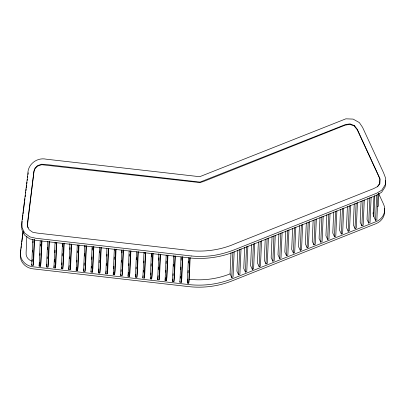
<?xml version="1.0" encoding="UTF-8"?>
<svg xmlns="http://www.w3.org/2000/svg" width="406" height="406" viewBox="0 0 406 406"><rect width="100%" height="100%" fill="white"/><g stroke="black" fill="none" stroke-linecap="round" stroke-linejoin="round"><path stroke-width="0.61" d="M377.524 186.841L379.757 183.857L379.899 179.076L378.052 174.839L357.26 129.808L354.007 125.789L349.627 124.363L345.105 125.19L203.401 181.523L199.945 182.604L41.742 164.699L37.433 166.171L35.104 168.526L33.992 171.352L27.41 225.665M379.798 183.268L379.98 178.726L357.31 129.352L354.484 125.632L350.068 123.881L345.486 124.535L200.026 182.096L46.37 164.557L41.625 164.207L37.57 165.592L35.068 168.089L34.002 170.901L27.649 221.64L27.42 225.929L29.095 229.73L32.805 232.298L37.56 233.125L185.928 250.06C202.66 252.588 219.976 250.38 235.475 243.549L373.408 188.714L377.301 186.73L379.798 183.268L379.757 183.857M26.816 236.51L26.111 252.618A8.546 7.973 2.5 0 0 31.871 261.129M34.561 239.819L33.612 261.5L33.119 265.458L31.704 265.296L32.84 239.281M32.196 261.342L32.277 259.48M32.602 252.05L32.683 250.187M33.008 242.758L33.089 240.895M33.119 265.458L34.256 239.438M41.97 240.667L41.021 262.347L40.529 266.306L39.113 266.143L40.224 240.743M39.905 255.374L39.986 253.511M40.311 246.082L40.392 244.219M40.529 266.306L41.635 240.905M49.38 241.514L48.431 263.195L47.938 267.153L46.523 266.991L47.634 241.59M47.208 258.698L47.289 256.836M47.614 249.406L47.695 247.543M47.938 267.153L49.045 241.753M56.789 242.357L55.84 264.037L55.348 267.996L53.932 267.833L55.043 242.438M54.505 262.017L54.617 259.541M54.911 252.73L55.023 250.248M55.317 243.438L55.373 242.194M55.348 267.996L56.459 242.6M64.199 243.204L63.25 264.885L62.757 268.843L61.342 268.681L62.453 243.28M61.839 264.722L61.92 262.865M62.214 256.049L62.326 253.572M62.62 246.757L62.727 244.28M62.757 268.843L63.869 243.443M71.608 244.052L70.659 265.732L70.167 269.691L68.751 269.528L69.888 243.509M69.543 258.754L69.624 256.896M69.949 249.462L70.03 247.604M70.167 269.691L71.278 244.29M79.018 244.894L78.069 266.58L77.576 270.533L76.161 270.371L77.272 244.975M76.846 262.078L76.927 260.221M77.252 252.786L77.333 250.928M77.576 270.533L78.688 245.138M86.427 245.742L85.483 267.422L84.986 271.381L83.575 271.218L84.681 245.818M84.149 265.402L84.255 262.926M84.555 256.11L84.661 253.633M84.961 246.818L85.011 245.579M84.986 271.381L86.097 245.98M93.837 246.589L92.893 268.27L92.395 272.228L90.985 272.066L92.091 246.665M91.477 268.107L91.558 266.25M91.852 259.434L91.964 256.957M92.258 250.142L92.37 247.665M92.395 272.228L93.507 246.828M101.246 247.432L100.302 269.117L99.805 273.071L98.394 272.913L99.5 247.513M99.155 262.758L99.267 260.282M99.592 252.847L99.673 250.989M99.805 273.071L100.916 247.675M108.656 248.279L107.712 269.96L107.22 273.918L105.804 273.756L106.91 248.36M106.484 265.463L106.565 263.606M106.89 256.171L106.971 254.313M107.22 273.918L108.326 248.518M116.065 249.127L115.121 270.807L114.629 274.766L113.213 274.603L114.319 249.203M113.787 268.787L113.893 266.311M114.193 259.495L114.299 257.018M114.599 250.203L114.654 248.964M114.629 274.766L115.735 249.365M123.449 250.588L122.531 271.655L122.039 275.608L120.623 275.451L121.729 250.05M121.115 271.492L121.196 269.635M121.521 262.2L121.602 260.342M121.927 252.908L122.008 251.05M122.039 275.608L123.175 249.594M130.889 250.817L129.94 272.497L129.448 276.456L128.032 276.293L129.144 250.898M128.824 265.524L128.905 263.667M129.23 256.232L129.311 254.374M129.448 276.456L130.554 251.055M138.299 251.664L137.35 273.345L136.858 277.303L135.442 277.141L136.553 251.74M136.127 268.848L136.208 266.991M136.533 259.556L136.614 257.698M136.858 277.303L137.964 251.903M145.708 252.507L144.759 274.192L144.267 278.146L142.851 277.988L143.963 252.588M143.425 272.172L143.506 270.31M143.831 262.88L143.912 261.017M144.237 253.588L144.292 252.349M144.267 278.146L145.373 252.75M153.118 253.354L152.169 275.035L151.677 278.993L150.261 278.831L151.372 253.435M150.758 274.877L150.834 273.015M151.133 266.204L151.24 263.722M151.54 256.912L151.646 254.43M151.677 278.993L152.788 253.593M160.527 254.202L159.578 275.882L159.086 279.841L157.67 279.678L158.807 253.659M158.436 269.528L158.543 267.046M158.842 260.236L158.949 257.754M159.086 279.841L160.197 254.44M167.937 255.044L166.988 276.73L166.496 280.683L165.08 280.526L166.191 255.125M165.765 272.228L165.846 270.371M166.145 263.56L166.252 261.078M166.496 280.683L167.607 255.288M175.346 255.892L174.397 277.572L173.905 281.531L172.489 281.368L173.601 255.973M173.068 275.552L173.149 273.695M173.474 266.26L173.555 264.402M173.88 256.968L173.93 255.729M173.905 281.531L175.016 256.135M182.756 256.739L181.812 278.42L181.315 282.378L179.904 282.216L181.01 256.815M180.396 278.257L180.477 276.4M180.771 269.584L180.883 267.107M181.177 260.292L181.289 257.815M181.315 282.378L182.426 256.978M190.165 257.582L189.221 279.267L188.724 283.226L187.313 283.063L188.42 257.663M188.074 272.908L188.181 270.432M188.506 262.997L188.587 261.139M188.724 283.226L189.835 257.825M234.176 251.644L233.064 277.039L231.755 277.562L230.065 273.893L230.984 252.826M231.755 277.562L232.866 252.162M237.83 250.106L236.911 271.167L238.606 274.837L239.91 274.319L241.022 248.919M238.606 274.837L239.713 249.441M244.676 247.381L243.757 268.447L245.452 272.116L246.762 271.594L247.868 246.198M245.452 272.116L246.564 246.716M251.527 244.661L250.609 265.722L252.304 269.391L253.608 268.873L254.719 243.473M252.304 269.391L253.41 243.996M258.373 241.94L257.455 263.002L259.15 266.671L260.454 266.148L261.565 240.753M259.15 266.671L260.256 241.271M265.225 239.215L264.301 260.276L265.996 263.946L267.305 263.428L268.412 238.028M265.996 263.946L267.107 238.55M272.071 236.495L271.152 257.556L272.847 261.225L274.151 260.708L275.263 235.307M272.847 261.225L273.954 235.825M278.917 233.77L277.998 254.836L279.693 258.505L281.003 257.983L282.109 232.587M279.693 258.505L280.8 233.105M285.768 231.05L284.845 252.111L286.54 255.78L287.849 255.262L288.955 229.862M286.54 255.78L287.651 230.385M292.614 228.329L291.696 249.391L293.391 253.06L294.695 252.537L295.807 227.142M293.391 253.06L294.497 227.659M299.461 225.604L298.542 246.665L300.237 250.335L301.546 249.817L302.653 224.416M300.237 250.335L301.348 224.939M306.312 222.884L305.388 243.945L307.083 247.614L308.393 247.092L309.499 221.696M307.083 247.614L308.195 222.214M313.158 220.159L312.239 241.22L313.934 244.889L315.239 244.371L316.35 218.971M313.934 244.889L315.041 219.494M320.004 217.438L319.086 238.5L320.781 242.169L322.09 241.651L323.196 216.251M320.781 242.169L321.892 216.768M326.855 214.713L325.932 235.779L327.627 239.449L328.936 238.926L330.048 213.531M327.627 239.449L328.738 214.048M333.702 211.993L332.783 233.054L334.478 236.723L335.782 236.206L336.894 210.805M334.478 236.723L335.584 211.328M340.548 209.268L339.629 230.334L341.324 234.003L342.634 233.48L343.74 208.085M341.324 234.003L342.436 208.603M347.399 206.547L346.48 227.609L348.17 231.278L349.48 230.76L350.591 205.36M348.17 231.278L349.282 205.883M354.245 203.827L353.327 224.888L355.022 228.558L356.326 228.035L357.437 202.64M355.022 228.558L356.128 203.157M361.091 201.102L360.173 222.163L361.868 225.832L363.177 225.315L364.283 199.914M361.868 225.832L362.979 200.437M367.943 198.382L367.024 219.443L368.719 223.112L370.023 222.595L371.135 197.194M368.719 223.112L369.825 197.712M373.175 213.84L373.901 197.189M377.981 194.474L376.869 219.869L375.565 220.392L373.87 216.723L374.789 195.631M375.565 220.392L376.672 194.992M378.884 193.5L378.326 206.263A8.546 7.973 2.5 0 0 377.352 206.725M385.634 180.624L385.127 186.912L381.655 192.246L376.93 195.119L237.5 250.548C221.103 257.719 202.817 260.013 185.131 257.379L35.561 240.306L29.755 238.911L24.68 235.216L21.929 229.872L21.736 224.366L22.117 221.316M22.345 219.489L22.914 214.921M23.051 213.81L23.33 211.597M23.467 210.486L24.553 201.762M24.71 200.528L24.939 198.681M25.172 196.834L25.4 194.992M25.629 193.154L25.781 191.931M25.933 190.713L26.162 188.881M26.314 187.668L26.613 185.243M26.766 184.03L26.994 182.218M27.217 180.401L27.369 179.183M27.598 177.351L27.75 176.133M22.959 231.872L20.452 251.974A14.246 13.286 2.5 0 0 32.952 266.778L188.562 284.545A85.463 79.733 2.5 0 0 232.323 278.785L376.129 221.615A14.246 13.286 2.5 0 0 383.553 204.182L378.504 193.246M20.909 249.624L20.361 254.019A14.246 13.286 2.5 0 0 32.866 268.828L188.47 286.59A85.463 79.733 2.5 0 0 232.232 280.83L376.042 223.66A14.246 13.286 2.5 0 0 384.274 208.547M21.066 248.365L21.305 246.483M21.462 245.224L21.696 243.341M21.853 242.088L23.183 231.405M31.704 265.296L31.846 264.169M39.113 266.143L39.605 262.185M46.523 266.991L46.878 264.164M53.932 267.833L54.216 265.575M61.342 268.681L61.484 267.549M68.751 269.528L69.248 265.57M76.161 270.371L76.516 267.549M83.575 271.218L83.854 268.96M90.985 272.066L91.122 270.934M98.394 272.913L98.886 268.955M105.804 273.756L106.154 270.929M113.213 274.603L113.492 272.34M120.623 275.451L120.765 274.319M128.032 276.293L128.524 272.335M135.442 277.141L135.797 274.314M142.851 277.988L143.135 275.725M150.261 278.831L150.403 277.704M157.67 279.678L158.167 275.72M165.08 280.526L165.435 277.699M172.489 281.368L172.773 279.11M179.904 282.216L180.041 281.084M187.313 283.063L187.805 279.105M27.994 174.453L28.237 172.773M354.007 125.789L354.484 125.632M191.551 256.003L35.941 238.292L29.998 236.921L24.736 233.135L21.97 227.558L21.873 221.94L27.857 173.956C27.567 164.4 36.926 157.168 46.137 159.177L199.686 176.706L345.876 118.821L353.108 119.1L359.33 122.561L362.553 127.311L383.624 172.936L385.7 178.417L385.233 184.806L381.731 190.206L376.702 193.195L237.561 248.513C229.415 251.882 220.915 254.425 212.176 255.658A88.488 82.555 2.5 0 1 191.551 256.003M27.369 226.279L28.085 227.954M373.87 216.723A8.546 7.973 2.5 0 1 373.281 212.257M230.065 273.893A79.759 74.415 2.5 0 1 189.221 279.267"/></g></svg>
